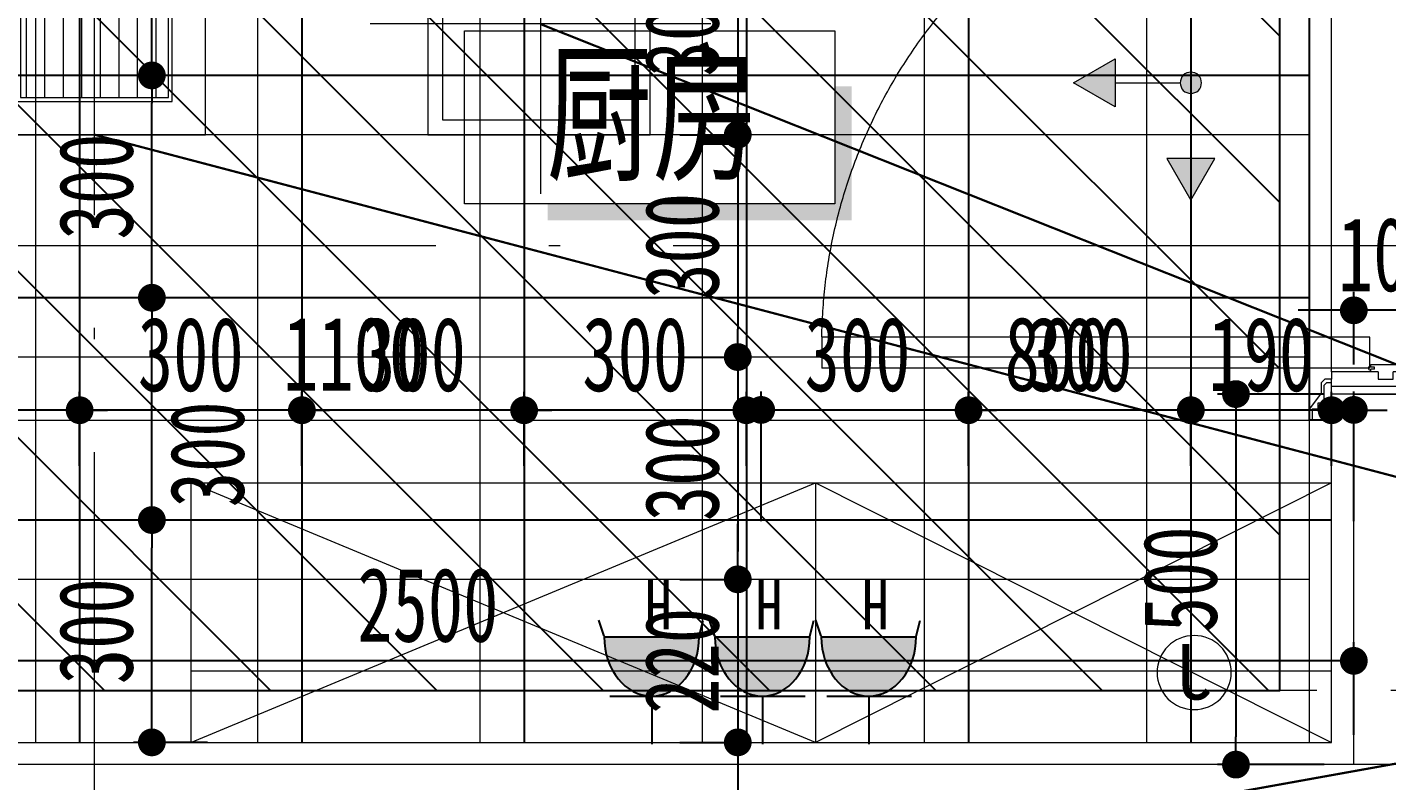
# Model space of a CAD drawing. Header units: millimetres. Extents: x 815519 to 890079, y 147095 to 251022.
# Drawn here: x 876051 to 877886, y 216396 to 217413 of the extents above; entities that cross this region are included whole.
import ezdxf
from ezdxf.enums import TextEntityAlignment as Align

# ---------------------------------------------------------------- set-up
doc = ezdxf.new("R2010")
doc.units = ezdxf.units.MM
doc.header["$LTSCALE"] = 1000
for name, pattern in [('DASH', [0.35, 0.25, -0.1]), ('DASHDOT', [1, 0.5, -0.25, 0, -0.25]), ('DASHDOT2', [12.7, 6.35, -3.175, 0, -3.175]), ('DOTE', [61.468, 50.8, -5.08, 0.508, -5.08]), ('HIDDEN2', [0.1875, 0.125, -0.0625])]:
    doc.linetypes.add(name, pattern=pattern)
doc.layers.get('Defpoints').update_dxf_attribs({"color": 1})
for name, color, linetype in [('-02插座图层', 30, 'Continuous'), ('A-完成面尺寸标注', 53, 'Continuous'), ('EL-插座设备', 11, 'Continuous'), ('FC-地面分割', 142, 'Continuous'), ('FC-材料分缝', 8, 'Continuous'), ('FLOOR_HATCH', 9, 'Continuous'), ('HOLE', 7, 'Continuous'), ('T-天花灯具', 7, 'Continuous')]:
    doc.layers.add(name, color=color, linetype=linetype)
for name, color, linetype, lineweight in [('A-文字', 50, 'Continuous', 0), ('EL-插座尺寸', 53, 'Continuous', 0), ('EL-线路控制', 11, 'Continuous', 0), ('FC-地面尺寸', 53, 'Continuous', 0), ('FC-门槛线', 8, 'Continuous', 0), ('FF-DOOR', 61, 'Continuous', 0), ('FF-低位灯具', 140, 'DASHDOT2', 0), ('FF-固定家具（低位）', 33, 'Continuous', 0), ('FF-固定家具（高位）', 33, 'Continuous', 0), ('L-梁', 91, 'DASH', 0), ('RC-天花尺寸', 53, 'Continuous', 0), ('RC-天花灯具', 140, 'Continuous', 0), ('RC-天花设备', 192, 'Continuous', 0), ('RC-天花造型', 40, 'Continuous', 0), ('S-WALL', 255, 'Continuous', 0), ('S-装饰完成线', 30, 'Continuous', 0), ('S-轴线', 149, 'DOTE', 0), ('S-门套', 141, 'Continuous', 0)]:
    doc.layers.add(name, color=color, linetype=linetype, lineweight=lineweight)
doc.styles.get("Standard").update_dxf_attribs({"font": 'gbenor.shx', "bigfont": 'gbcbig.shx'})
doc.styles.add('TH-STYLE1', font='', dxfattribs={"width": 0.7})
doc.styles.add('文字标注', font='')
doc.styles.add('黑体', font='simhei.ttf', dxfattribs={"width": 0.7})
doc.styles.get('TH-STYLE1').set_extended_font_data('STFangsong')
doc.styles.get('文字标注').set_extended_font_data('SimSun')
doc.linetypes.add('LED_LINE', pattern='A,20,-0.2,["LED",Standard,S=4,R=0,X=-0.1,Y=-0.05],-15', length=35.2)
doc.dimstyles.new('[布局]1：50', dxfattribs={"dimtxt": 2, "dimasz": 0.75, "dimexe": 0.5, "dimexo": 0.8, "dimgap": 0.5, "dimtad": 1, "dimdec": 0, "dimlfac": 50, "dimrnd": 5, "dimdsep": 46, "dimtxsty": 'TH-STYLE1', "dimblk": 'DOT', "dimcen": 1, "dimdle": 0.5, "dimclrd": 53, "dimclre": 53, "dimclrt": 53, "dimadec": 0, "dimazin": 0, "dimtfac": 1, "dimtdec": 0, "dimtix": 1, "dimtmove": 2, "dimatfit": 3, "dimldrblk": 'HBA_DIMENSION_TICK-天华', "dimfxl": 3, "dimfxlon": 1, "dimarcsym": 0})
doc.dimstyles.new('TH-1：50', dxfattribs={"dimscale": 50, "dimtxt": 2, "dimasz": 0.75, "dimexe": 0.5, "dimexo": 0.8, "dimgap": 0.5, "dimtad": 1, "dimdec": 0, "dimrnd": 5, "dimdsep": 46, "dimtxsty": 'TH-STYLE1', "dimblk": 'DOT', "dimcen": 1, "dimdle": 0.5, "dimclrd": 53, "dimclre": 53, "dimclrt": 2, "dimadec": 0, "dimazin": 2, "dimtfac": 1, "dimtdec": 0, "dimtix": 1, "dimtmove": 2, "dimatfit": 3, "dimldrblk": 'HBA_DIMENSION_TICK-天华', "dimfxl": 3, "dimfxlon": 1, "dimarcsym": 0})
doc.dimstyles.new('TH-[布局]1：50', dxfattribs={"dimscale": 0, "dimtxt": 2, "dimasz": 0.75, "dimexe": 0.3, "dimexo": 0.8, "dimgap": 0.5, "dimtad": 1, "dimdec": 0, "dimrnd": 5, "dimdsep": 46, "dimtxsty": 'TH-STYLE1', "dimblk": 'DOT', "dimcen": 1, "dimdle": 0.5, "dimclrd": 53, "dimclre": 53, "dimclrt": 53, "dimadec": 0, "dimazin": 2, "dimtfac": 1, "dimtdec": 0, "dimtix": 1, "dimtmove": 2, "dimatfit": 3, "dimldrblk": 'HBA_DIMENSION_TICK-天华', "dimfxl": 3, "dimfxlon": 1, "dimarcsym": 0})

# ---------------------------------------------------------------- blocks, each defined once
blk = doc.blocks.new('EWRWR')
at = {"layer": 'S-门套', "ltscale": 0.3}
for p, q in [((843160.6, 229755.1), (843160.6, 229745.1)), ((843200.6, 229755.1), (843160.6, 229755.1)), ((843195.6, 229751.5), (843200.6, 229751.5)), ((843195.6, 229748.7), (843195.6, 229751.5)), ((843195.6, 229748.7), (843200.6, 229748.7)), ((843200.6, 229751.5), (843200.6, 229755.1)), ((843200.6, 229745.1), (843200.6, 229748.7)), ((843094.6, 229735.1), (843089.6, 229730.1)), ((843089.6, 229730.1), (843089.6, 229716.2)), ((843096.6, 229730.1), (843093.6, 229727.1)), ((843093.6, 229703.1), (843093.6, 229727.1)), ((843103.6, 229735.1), (843094.6, 229735.1)), ((843103.6, 229730.1), (843096.6, 229730.1)), ((843103.6, 229745.1), (843103.6, 229735.1)), ((843103.6, 229745.1), (843170.6, 229745.1)), ((843103.6, 229680.1), (843103.6, 229735.1)), ((843103.6, 229680.1), (843103.6, 229730.1)), ((843170.6, 229735.1), (843170.6, 229745.1)), ((843190.6, 229735.1), (843170.6, 229735.1)), ((843190.6, 229745.1), (843253.6, 229745.1)), ((843190.6, 229745.1), (843190.6, 229735.1)), ((843253.6, 229745.1), (843253.6, 229735.1)), ((843253.6, 229735.1), (843262.6, 229735.1)), ((843253.6, 229680.1), (843253.6, 229735.1)), ((843253.6, 229680.1), (843253.6, 229730.1)), ((843253.6, 229730.1), (843260.6, 229730.1)), ((843260.6, 229730.1), (843263.6, 229727.1)), ((843262.6, 229735.1), (843267.6, 229730.1)), ((843263.6, 229703.1), (843263.6, 229727.1)), ((843267.6, 229730.1), (843267.6, 229716.2)), ((843089.6, 229716.2), (843073.6, 229695.1)), ((843103.6, 229725.1), (843253.6, 229725.1)), ((843103.6, 229715.1), (843253.6, 229715.1)), ((843267.6, 229716.2), (843283.6, 229695.1)), ((843073.6, 229695.1), (843073.6, 229680.1)), ((843077.6, 229695.1), (843077.6, 229680.1)), ((843077.6, 229695.1), (843085.6, 229695.1)), ((843077.6, 229692.7), (843077.6, 229692.7)), ((843085.6, 229695.1), (843085.6, 229703.1)), ((843085.6, 229703.1), (843093.6, 229703.1)), ((843271.6, 229703.1), (843263.6, 229703.1)), ((843271.6, 229695.1), (843271.6, 229703.1)), ((843279.6, 229695.1), (843271.6, 229695.1)), ((843279.6, 229695.1), (843279.6, 229680.1)), ((843279.6, 229692.7), (843279.6, 229692.7)), ((843283.6, 229695.1), (843283.6, 229680.1)), ((843103.6, 229680.1), (843073.6, 229680.1)), ((843077.6, 229680.1), (843103.6, 229680.1)), ((843103.6, 229680.1), (843077.6, 229680.1)), ((843253.6, 229680.1), (843283.6, 229680.1)), ((843279.6, 229680.1), (843253.6, 229680.1)), ((843253.6, 229680.1), (843279.6, 229680.1))]:
    blk.add_line(p, q, dxfattribs=at)
blk.add_arc((843200.6, 229750.1), 3, 270, 90, dxfattribs=at)
blk = doc.blocks.new('TH_03218197')
at = {"ltscale": 0.3}
blk.add_circle((0, 0), 50, dxfattribs=at)
at = {"ltscale": 0.3, "style": '黑体'}
blk.add_text('J', height=75, dxfattribs=at).set_placement((-27, -36.4))
blk = doc.blocks.new('wgwegwevberr')
at = {"layer": 'L-梁', "linetype": 'DASH'}
for p, q in [((844012.3, 145243.9), (844012.3, 147143.9)), ((842212.3, 145243.9), (845612.3, 145243.9)), ((845612.3, 145243.9), (846412.3, 145243.9))]:
    blk.add_line(p, q, dxfattribs=at)
blk = doc.blocks.new('_Dot')
at = {"color": 33, "linetype": 'ByBlock', "lineweight": -2}
blk.add_line((-0.5, 0), (-1, 0), dxfattribs=at)
at = {"color": 33, "linetype": 'ByBlock', "const_width": 0.5}
blk.add_lwpolyline([(-0.25, 0, 1), (0.25, 0, 1)], format="xyb", close=True, dxfattribs=at)
blk = doc.blocks.new('*D1043')
at = {"layer": 'Defpoints', "color": 0, "transparency": 16777216}
for p in [(877841.8, 216896.1), (877041.8, 216653.1), (877841.8, 216653.1)]:
    blk.add_point(p, dxfattribs=at)
at = {"layer": 'EL-插座尺寸', "color": 53, "lineweight": -2, "transparency": 16777216}
for p, q in [((877041.8, 216746.1), (877041.8, 216921.1)), ((877841.8, 216746.1), (877841.8, 216921.1)), ((877079.3, 216896.1), (877804.3, 216896.1))]:
    blk.add_line(p, q, dxfattribs=at)
at = {"layer": 'EL-插座尺寸', "color": 53, "lineweight": -2, "transparency": 16777216, "xscale": 37.5, "yscale": 37.5, "zscale": 37.5, "rotation": 180}
blk.add_blockref('_Dot', (877041.8, 216896.1), dxfattribs=at)
at = {"layer": 'EL-插座尺寸', "color": 53, "lineweight": -2, "transparency": 16777216, "xscale": 37.5, "yscale": 37.5, "zscale": 37.5}
blk.add_blockref('_Dot', (877841.8, 216896.1), dxfattribs=at)
at = {"layer": 'EL-插座尺寸', "color": 2, "transparency": 16777216, "insert": (877441.8, 216971.1), "char_height": 100, "attachment_point": 5, "style": 'TH-STYLE1'}
blk.add_mtext('800', dxfattribs=at)
blk = doc.blocks.new('HBA_DIMENSION_TICK-天华')
at = {"color": 50, "linetype": 'ByBlock'}
for points in [[(-72.714, 62.307), (-54.906, 79.963), (-12, -0.037), (0, 0)], [(-72.714, -62.307), (-54.906, -79.963), (-12, 0.037), (0, 0)]]:
    blk.add_solid(points, dxfattribs=at)
blk = doc.blocks.new('*D1044')
at = {"layer": 'Defpoints', "color": 0, "transparency": 16777216}
for p in [(877041.8, 216896.1), (877041.8, 216588.7), (875941.8, 216445.2, 6.9)]:
    blk.add_point(p, dxfattribs=at)
at = {"layer": 'EL-插座尺寸', "color": 53, "lineweight": -2, "transparency": 16777216}
for p, q in [((875941.8, 216746.1), (875941.8, 216921.1)), ((877041.8, 216746.1), (877041.8, 216921.1)), ((875979.3, 216896.1), (877004.3, 216896.1))]:
    blk.add_line(p, q, dxfattribs=at)
at = {"layer": 'EL-插座尺寸', "color": 53, "lineweight": -2, "transparency": 16777216, "xscale": 37.5, "yscale": 37.5, "zscale": 37.5, "rotation": 180}
blk.add_blockref('_Dot', (875941.8, 216896.1), dxfattribs=at)
at = {"layer": 'EL-插座尺寸', "color": 53, "lineweight": -2, "transparency": 16777216, "xscale": 37.5, "yscale": 37.5, "zscale": 37.5}
blk.add_blockref('_Dot', (877041.8, 216896.1), dxfattribs=at)
at = {"layer": 'EL-插座尺寸', "color": 2, "transparency": 16777216, "insert": (876491.8, 216971.1), "char_height": 100, "attachment_point": 5, "style": 'TH-STYLE1'}
blk.add_mtext('1100', dxfattribs=at)
blk = doc.blocks.new('TH_05226900')
at = {"layer": 'FF-DOOR', "linetype": 'HIDDEN2', "ltscale": 50, "extrusion": (0, 0, -1)}
for p, q in [((-370, -367.6), (-370, -325.6)), ((-370, -325.6), (370, -325.6)), ((-370, -367.6), (370, -367.6))]:
    blk.add_line(p, q, dxfattribs=at)
at = {"layer": 'FF-DOOR', "linetype": 'HIDDEN2', "ltscale": 50}
blk.add_line((370, -325.6), (370, -367.6), dxfattribs=at)
at = {"layer": 'FF-DOOR', "color": 8, "linetype": 'HIDDEN2', "ltscale": 50}
blk.add_arc((-334, -336.5), 704, 0.8889, 91.0785, dxfattribs=at)
blk = doc.blocks.new('*U222')
at = {"color": 140}
blk.add_lwpolyline([(-5.406, -2.338), (4.594, -2.338), (4.594, 2.328), (-5.406, 2.328), (-5.406, -2.338)], dxfattribs=at)
at = {"color": 140, "ltscale": 4}
for points in [[(-5.406, 0.828), (-5.856, 0.828), (-5.406, -2.338), (-5.856, -2.788)], [(2.344, -2.338), (2.344, -2.788), (-5.406, -2.338), (-5.856, -2.788)]]:
    blk.add_solid(points, dxfattribs=at)
at = {"color": 2, "ltscale": 4, "style": 'TH-STYLE1', "width": 0.7, "flags": 8}
blk.add_attdef('功能区文字', text='', height=2.5, dxfattribs=at).set_placement((-0.406, 0.099), align=Align.MIDDLE_CENTER)
blk = doc.blocks.new('*D1174')
at = {"layer": 'A-完成面尺寸标注', "color": 53, "lineweight": -2, "ltscale": 0.5, "transparency": 16777216}
for p, q in [((877841.8, 216957.5), (877841.8, 217055.5)), ((877941.8, 216957.5), (877941.8, 217055.5)), ((877804.3, 217030.5), (877766.8, 217030.5)), ((877941.8, 217030.5), (877841.8, 217030.5)), ((877979.3, 217030.5), (878016.8, 217030.5))]:
    blk.add_line(p, q, dxfattribs=at)
at = {"layer": 'Defpoints', "color": 0, "ltscale": 0.5, "transparency": 16777216}
for p in [(877841.8, 217030.5), (877841.8, 216917.5, 6.9), (877941.8, 216917.5, 6.9)]:
    blk.add_point(p, dxfattribs=at)
at = {"layer": 'A-完成面尺寸标注', "color": 53, "lineweight": -2, "ltscale": 0.5, "transparency": 16777216, "xscale": 37.49999999999999, "yscale": 37.49999999999999, "zscale": 37.49999999999999}
blk.add_blockref('_Dot', (877841.8, 217030.5), dxfattribs=at)
at = {"layer": 'A-完成面尺寸标注', "color": 53, "lineweight": -2, "ltscale": 0.5, "transparency": 16777216, "xscale": 37.49999999999999, "yscale": 37.49999999999999, "zscale": 37.49999999999999, "rotation": 180}
blk.add_blockref('_Dot', (877941.8, 217030.5), dxfattribs=at)
at = {"layer": 'A-完成面尺寸标注', "color": 53, "ltscale": 0.5, "transparency": 16777216, "insert": (877891.8, 217105.5), "char_height": 100, "attachment_point": 5, "style": 'TH-STYLE1'}
blk.add_mtext('100', dxfattribs=at)
blk = doc.blocks.new('*D1175')
at = {"layer": 'A-完成面尺寸标注', "color": 53, "lineweight": -2, "ltscale": 0.5, "transparency": 16777216}
for p, q in [((877801.9, 216917.5), (877657.7, 216917.5)), ((877682.7, 216880), (877682.7, 216455)), ((877801.9, 216417.5), (877657.7, 216417.5))]:
    blk.add_line(p, q, dxfattribs=at)
at = {"layer": 'Defpoints', "color": 0, "ltscale": 0.5, "transparency": 16777216}
for p in [(877841.8, 216917.5, 6.9), (877682.7, 216417.5), (877841.8, 216417.5, 6.9)]:
    blk.add_point(p, dxfattribs=at)
at = {"layer": 'A-完成面尺寸标注', "color": 53, "lineweight": -2, "ltscale": 0.5, "transparency": 16777216, "xscale": 37.49999999999999, "yscale": 37.49999999999999, "zscale": 37.49999999999999}
for p, rotation in [((877682.7, 216917.5), 90), ((877682.7, 216417.5), 270)]:
    blk.add_blockref('_Dot', p, dxfattribs=dict(at, rotation=rotation))
at = {"layer": 'A-完成面尺寸标注', "color": 53, "ltscale": 0.5, "transparency": 16777216, "insert": (877607.7, 216667.5), "char_height": 100, "attachment_point": 5, "rotation": 90, "style": 'TH-STYLE1'}
blk.add_mtext('500', dxfattribs=at)
blk = doc.blocks.new('*D1176')
at = {"layer": 'A-完成面尺寸标注', "color": 53, "lineweight": -2, "ltscale": 0.5, "transparency": 16777216}
for p, q in [((875341.8, 216457.5), (875341.8, 216582.5)), ((877841.8, 216457.5), (877841.8, 216582.5)), ((877804.3, 216557.5), (875379.3, 216557.5))]:
    blk.add_line(p, q, dxfattribs=at)
at = {"layer": 'Defpoints', "color": 0, "ltscale": 0.5, "transparency": 16777216}
for p in [(875341.8, 216557.5), (875341.8, 216417.5, 6.9), (877841.8, 216417.5, 6.9)]:
    blk.add_point(p, dxfattribs=at)
at = {"layer": 'A-完成面尺寸标注', "color": 53, "lineweight": -2, "ltscale": 0.5, "transparency": 16777216, "xscale": 37.49999999999999, "yscale": 37.49999999999999, "zscale": 37.49999999999999, "rotation": 180}
blk.add_blockref('_Dot', (875341.8, 216557.5), dxfattribs=at)
at = {"layer": 'A-完成面尺寸标注', "color": 53, "lineweight": -2, "ltscale": 0.5, "transparency": 16777216, "xscale": 37.49999999999999, "yscale": 37.49999999999999, "zscale": 37.49999999999999}
blk.add_blockref('_Dot', (877841.8, 216557.5), dxfattribs=at)
at = {"layer": 'A-完成面尺寸标注', "color": 53, "ltscale": 0.5, "transparency": 16777216, "insert": (876591.8, 216632.5), "char_height": 100, "attachment_point": 5, "style": 'TH-STYLE1'}
blk.add_mtext('2500', dxfattribs=at)
blk = doc.blocks.new('*D1226')
at = {"layer": 'Defpoints', "color": 0, "ltscale": 0.5, "transparency": 16777216}
for p in [(876891.8, 217567.5), (876891.8, 217267.5), (877010.2, 217267.5)]:
    blk.add_point(p, dxfattribs=at)
at = {"layer": 'RC-天花尺寸', "color": 53, "lineweight": -2, "ltscale": 0.5, "transparency": 16777216}
for p, q in [((876931.8, 217567.5), (877025.2, 217567.5)), ((877010.2, 217530), (877010.2, 217305)), ((876931.8, 217267.5), (877025.2, 217267.5))]:
    blk.add_line(p, q, dxfattribs=at)
at = {"layer": 'RC-天花尺寸', "color": 53, "lineweight": -2, "ltscale": 0.5, "transparency": 16777216, "xscale": 37.49999999999999, "yscale": 37.49999999999999, "zscale": 37.49999999999999}
for p, rotation in [((877010.2, 217567.5), 90), ((877010.2, 217267.5), 270)]:
    blk.add_blockref('_Dot', p, dxfattribs=dict(at, rotation=rotation))
at = {"layer": 'RC-天花尺寸', "color": 53, "ltscale": 0.5, "transparency": 16777216, "insert": (876935.2, 217417.5), "char_height": 100, "attachment_point": 5, "rotation": 90, "style": 'TH-STYLE1'}
blk.add_mtext('300', dxfattribs=at)
blk = doc.blocks.new('*D1227')
at = {"layer": 'Defpoints', "color": 0, "ltscale": 0.5, "transparency": 16777216}
for p in [(876891.8, 217267.5), (876891.8, 216967.5), (877010.2, 216967.5)]:
    blk.add_point(p, dxfattribs=at)
at = {"layer": 'RC-天花尺寸', "color": 53, "lineweight": -2, "ltscale": 0.5, "transparency": 16777216}
for p, q in [((876931.8, 217267.5), (877025.2, 217267.5)), ((877010.2, 217230), (877010.2, 217005)), ((876931.8, 216967.5), (877025.2, 216967.5))]:
    blk.add_line(p, q, dxfattribs=at)
at = {"layer": 'RC-天花尺寸', "color": 53, "lineweight": -2, "ltscale": 0.5, "transparency": 16777216, "xscale": 37.49999999999999, "yscale": 37.49999999999999, "zscale": 37.49999999999999}
for p, rotation in [((877010.2, 217267.5), 90), ((877010.2, 216967.5), 270)]:
    blk.add_blockref('_Dot', p, dxfattribs=dict(at, rotation=rotation))
at = {"layer": 'RC-天花尺寸', "color": 53, "ltscale": 0.5, "transparency": 16777216, "insert": (876935.2, 217117.5), "char_height": 100, "attachment_point": 5, "rotation": 90, "style": 'TH-STYLE1'}
blk.add_mtext('300', dxfattribs=at)
blk = doc.blocks.new('*D1228')
at = {"layer": 'Defpoints', "color": 0, "ltscale": 0.5, "transparency": 16777216}
for p in [(876891.8, 216967.5), (876891.8, 216667.5), (877010.2, 216667.5)]:
    blk.add_point(p, dxfattribs=at)
at = {"layer": 'RC-天花尺寸', "color": 53, "lineweight": -2, "ltscale": 0.5, "transparency": 16777216}
for p, q in [((876931.8, 216967.5), (877025.2, 216967.5)), ((877010.2, 216930), (877010.2, 216705)), ((876931.8, 216667.5), (877025.2, 216667.5))]:
    blk.add_line(p, q, dxfattribs=at)
at = {"layer": 'RC-天花尺寸', "color": 53, "lineweight": -2, "ltscale": 0.5, "transparency": 16777216, "xscale": 37.49999999999999, "yscale": 37.49999999999999, "zscale": 37.49999999999999}
for p, rotation in [((877010.2, 216967.5), 90), ((877010.2, 216667.5), 270)]:
    blk.add_blockref('_Dot', p, dxfattribs=dict(at, rotation=rotation))
at = {"layer": 'RC-天花尺寸', "color": 53, "ltscale": 0.5, "transparency": 16777216, "insert": (876935.2, 216817.5), "char_height": 100, "attachment_point": 5, "rotation": 90, "style": 'TH-STYLE1'}
blk.add_mtext('300', dxfattribs=at)
blk = doc.blocks.new('*D1229')
at = {"layer": 'Defpoints', "color": 0, "ltscale": 0.5, "transparency": 16777216}
for p in [(876891.8, 216667.5), (876891.8, 216447.5), (877010.2, 216447.5)]:
    blk.add_point(p, dxfattribs=at)
at = {"layer": 'RC-天花尺寸', "color": 53, "lineweight": -2, "ltscale": 0.5, "transparency": 16777216}
for p, q in [((877010.2, 216705), (877010.2, 216742.5)), ((876931.8, 216667.5), (877025.2, 216667.5)), ((877010.2, 216667.5), (877010.2, 216447.5)), ((876931.8, 216447.5), (877025.2, 216447.5)), ((877010.2, 216410), (877010.2, 216372.5))]:
    blk.add_line(p, q, dxfattribs=at)
at = {"layer": 'RC-天花尺寸', "color": 53, "lineweight": -2, "ltscale": 0.5, "transparency": 16777216, "xscale": 37.49999999999999, "yscale": 37.49999999999999, "zscale": 37.49999999999999}
for p, rotation in [((877010.2, 216667.5), 270), ((877010.2, 216447.5), 90)]:
    blk.add_blockref('_Dot', p, dxfattribs=dict(at, rotation=rotation))
at = {"layer": 'RC-天花尺寸', "color": 53, "ltscale": 0.5, "transparency": 16777216, "insert": (876935.2, 216557.5), "char_height": 100, "attachment_point": 5, "rotation": 90, "style": 'TH-STYLE1'}
blk.add_mtext('220', dxfattribs=at)
blk = doc.blocks.new('zxd')
at = {"lineweight": 13}
h = blk.add_hatch(color=256, dxfattribs=at)
h.paths.add_polyline_path([(0, 7.329), (-1.506, 4.72), (1.506, 4.72)])
h.paths.add_polyline_path([(7.329, 0), (4.72, 1.506), (4.72, -1.506)])
h = blk.add_hatch(color=256, dxfattribs=at)
h.paths.add_polyline_path([(0, -7.329), (-1.506, -4.72), (1.506, -4.72)])
h.paths.add_polyline_path([(7.329, 0), (4.72, -1.506), (4.72, 1.506)])
h = blk.add_hatch(color=256)
edge = h.paths.add_edge_path()
edge.add_arc((0, 0), 0.667, 0, 360)
for p, q in [((0, 7.329), (-1.506, 4.72)), ((1.506, 4.72), (0, 7.329)), ((-1.506, 4.72), (1.506, 4.72)), ((0, 4.72), (0, 0.667)), ((7.329, 0), (4.72, 1.506)), ((4.72, 1.506), (4.72, -1.506)), ((4.72, 0), (0.667, 0)), ((4.72, -1.506), (7.329, 0)), ((0, -4.72), (0, -0.667)), ((0, -7.329), (-1.506, -4.72)), ((-1.506, -4.72), (1.506, -4.72)), ((1.506, -4.72), (0, -7.329))]:
    blk.add_line(p, q, dxfattribs=at)
blk.add_circle((0, 0), 0.667, dxfattribs=at)
blk = doc.blocks.new('*D1286')
at = {"layer": 'Defpoints', "color": 0, "transparency": 16777216}
for p in [(877621.8, 216895.7), (877621.8, 216737.5), (877811.8, 216737.5)]:
    blk.add_point(p, dxfattribs=at)
at = {"layer": 'FC-地面尺寸', "color": 53, "lineweight": -2, "transparency": 16777216}
for p, q in [((877621.8, 216820.7), (877621.8, 216920.7)), ((877811.8, 216820.7), (877811.8, 216920.7)), ((877584.3, 216895.7), (877546.8, 216895.7)), ((877811.8, 216895.7), (877621.8, 216895.7)), ((877849.3, 216895.7), (877886.8, 216895.7))]:
    blk.add_line(p, q, dxfattribs=at)
at = {"layer": 'FC-地面尺寸', "color": 53, "lineweight": -2, "transparency": 16777216, "xscale": 37.49999999999999, "yscale": 37.49999999999999, "zscale": 37.49999999999999}
blk.add_blockref('_Dot', (877621.8, 216895.7), dxfattribs=at)
at = {"layer": 'FC-地面尺寸', "color": 53, "lineweight": -2, "transparency": 16777216, "xscale": 37.49999999999999, "yscale": 37.49999999999999, "zscale": 37.49999999999999, "rotation": 180}
blk.add_blockref('_Dot', (877811.8, 216895.7), dxfattribs=at)
at = {"layer": 'FC-地面尺寸', "color": 53, "transparency": 16777216, "insert": (877716.8, 216970.7), "char_height": 100, "attachment_point": 5, "style": 'TH-STYLE1'}
blk.add_mtext('190', dxfattribs=at)
blk = doc.blocks.new('*D1287')
at = {"layer": 'Defpoints', "color": 0, "transparency": 16777216}
for p in [(877321.8, 216895.7), (877321.8, 216737.5), (877621.8, 216737.5)]:
    blk.add_point(p, dxfattribs=at)
at = {"layer": 'FC-地面尺寸', "color": 53, "lineweight": -2, "transparency": 16777216}
for p, q in [((877321.8, 216820.7), (877321.8, 216920.7)), ((877621.8, 216820.7), (877621.8, 216920.7)), ((877584.3, 216895.7), (877359.3, 216895.7))]:
    blk.add_line(p, q, dxfattribs=at)
at = {"layer": 'FC-地面尺寸', "color": 53, "lineweight": -2, "transparency": 16777216, "xscale": 37.49999999999999, "yscale": 37.49999999999999, "zscale": 37.49999999999999, "rotation": 180}
blk.add_blockref('_Dot', (877321.8, 216895.7), dxfattribs=at)
at = {"layer": 'FC-地面尺寸', "color": 53, "lineweight": -2, "transparency": 16777216, "xscale": 37.49999999999999, "yscale": 37.49999999999999, "zscale": 37.49999999999999}
blk.add_blockref('_Dot', (877621.8, 216895.7), dxfattribs=at)
at = {"layer": 'FC-地面尺寸', "color": 53, "transparency": 16777216, "insert": (877471.8, 216970.7), "char_height": 100, "attachment_point": 5, "style": 'TH-STYLE1'}
blk.add_mtext('300', dxfattribs=at)
blk = doc.blocks.new('*D1288')
at = {"layer": 'Defpoints', "color": 0, "transparency": 16777216}
for p in [(877021.8, 216895.7), (877021.8, 216737.5), (877321.8, 216737.5)]:
    blk.add_point(p, dxfattribs=at)
at = {"layer": 'FC-地面尺寸', "color": 53, "lineweight": -2, "transparency": 16777216}
for p, q in [((877021.8, 216820.7), (877021.8, 216920.7)), ((877321.8, 216820.7), (877321.8, 216920.7)), ((877284.3, 216895.7), (877059.3, 216895.7))]:
    blk.add_line(p, q, dxfattribs=at)
at = {"layer": 'FC-地面尺寸', "color": 53, "lineweight": -2, "transparency": 16777216, "xscale": 37.49999999999999, "yscale": 37.49999999999999, "zscale": 37.49999999999999, "rotation": 180}
blk.add_blockref('_Dot', (877021.8, 216895.7), dxfattribs=at)
at = {"layer": 'FC-地面尺寸', "color": 53, "lineweight": -2, "transparency": 16777216, "xscale": 37.49999999999999, "yscale": 37.49999999999999, "zscale": 37.49999999999999}
blk.add_blockref('_Dot', (877321.8, 216895.7), dxfattribs=at)
at = {"layer": 'FC-地面尺寸', "color": 53, "transparency": 16777216, "insert": (877171.8, 216970.7), "char_height": 100, "attachment_point": 5, "style": 'TH-STYLE1'}
blk.add_mtext('300', dxfattribs=at)
blk = doc.blocks.new('*D1289')
at = {"layer": 'Defpoints', "color": 0, "transparency": 16777216}
for p in [(876721.8, 216895.7), (876721.8, 216737.5), (877021.8, 216737.5)]:
    blk.add_point(p, dxfattribs=at)
at = {"layer": 'FC-地面尺寸', "color": 53, "lineweight": -2, "transparency": 16777216}
for p, q in [((876721.8, 216820.7), (876721.8, 216920.7)), ((877021.8, 216820.7), (877021.8, 216920.7)), ((876984.3, 216895.7), (876759.3, 216895.7))]:
    blk.add_line(p, q, dxfattribs=at)
at = {"layer": 'FC-地面尺寸', "color": 53, "lineweight": -2, "transparency": 16777216, "xscale": 37.49999999999999, "yscale": 37.49999999999999, "zscale": 37.49999999999999, "rotation": 180}
blk.add_blockref('_Dot', (876721.8, 216895.7), dxfattribs=at)
at = {"layer": 'FC-地面尺寸', "color": 53, "lineweight": -2, "transparency": 16777216, "xscale": 37.49999999999999, "yscale": 37.49999999999999, "zscale": 37.49999999999999}
blk.add_blockref('_Dot', (877021.8, 216895.7), dxfattribs=at)
at = {"layer": 'FC-地面尺寸', "color": 53, "transparency": 16777216, "insert": (876871.8, 216970.7), "char_height": 100, "attachment_point": 5, "style": 'TH-STYLE1'}
blk.add_mtext('300', dxfattribs=at)
blk = doc.blocks.new('*D1290')
at = {"layer": 'Defpoints', "color": 0, "transparency": 16777216}
for p in [(876421.8, 216895.7), (876421.8, 216737.5), (876721.8, 216737.5)]:
    blk.add_point(p, dxfattribs=at)
at = {"layer": 'FC-地面尺寸', "color": 53, "lineweight": -2, "transparency": 16777216}
for p, q in [((876421.8, 216820.7), (876421.8, 216920.7)), ((876721.8, 216820.7), (876721.8, 216920.7)), ((876684.3, 216895.7), (876459.3, 216895.7))]:
    blk.add_line(p, q, dxfattribs=at)
at = {"layer": 'FC-地面尺寸', "color": 53, "lineweight": -2, "transparency": 16777216, "xscale": 37.49999999999999, "yscale": 37.49999999999999, "zscale": 37.49999999999999, "rotation": 180}
blk.add_blockref('_Dot', (876421.8, 216895.7), dxfattribs=at)
at = {"layer": 'FC-地面尺寸', "color": 53, "lineweight": -2, "transparency": 16777216, "xscale": 37.49999999999999, "yscale": 37.49999999999999, "zscale": 37.49999999999999}
blk.add_blockref('_Dot', (876721.8, 216895.7), dxfattribs=at)
at = {"layer": 'FC-地面尺寸', "color": 53, "transparency": 16777216, "insert": (876571.8, 216970.7), "char_height": 100, "attachment_point": 5, "style": 'TH-STYLE1'}
blk.add_mtext('300', dxfattribs=at)
blk = doc.blocks.new('*D1291')
at = {"layer": 'Defpoints', "color": 0, "transparency": 16777216}
for p in [(876121.8, 216895.7), (876121.8, 216737.5), (876421.8, 216737.5)]:
    blk.add_point(p, dxfattribs=at)
at = {"layer": 'FC-地面尺寸', "color": 53, "lineweight": -2, "transparency": 16777216}
for p, q in [((876121.8, 216820.7), (876121.8, 216920.7)), ((876421.8, 216820.7), (876421.8, 216920.7)), ((876384.3, 216895.7), (876159.3, 216895.7))]:
    blk.add_line(p, q, dxfattribs=at)
at = {"layer": 'FC-地面尺寸', "color": 53, "lineweight": -2, "transparency": 16777216, "xscale": 37.49999999999999, "yscale": 37.49999999999999, "zscale": 37.49999999999999, "rotation": 180}
blk.add_blockref('_Dot', (876121.8, 216895.7), dxfattribs=at)
at = {"layer": 'FC-地面尺寸', "color": 53, "lineweight": -2, "transparency": 16777216, "xscale": 37.49999999999999, "yscale": 37.49999999999999, "zscale": 37.49999999999999}
blk.add_blockref('_Dot', (876421.8, 216895.7), dxfattribs=at)
at = {"layer": 'FC-地面尺寸', "color": 53, "transparency": 16777216, "insert": (876271.8, 216970.7), "char_height": 100, "attachment_point": 5, "style": 'TH-STYLE1'}
blk.add_mtext('300', dxfattribs=at)
blk = doc.blocks.new('*D1292')
at = {"layer": 'Defpoints', "color": 0, "transparency": 16777216}
for p in [(875821.8, 216895.7), (875821.8, 216737.5), (876121.8, 216737.5)]:
    blk.add_point(p, dxfattribs=at)
at = {"layer": 'FC-地面尺寸', "color": 53, "lineweight": -2, "transparency": 16777216}
for p, q in [((875821.8, 216820.7), (875821.8, 216920.7)), ((876121.8, 216820.7), (876121.8, 216920.7)), ((876084.3, 216895.7), (875859.3, 216895.7))]:
    blk.add_line(p, q, dxfattribs=at)
at = {"layer": 'FC-地面尺寸', "color": 53, "lineweight": -2, "transparency": 16777216, "xscale": 37.49999999999999, "yscale": 37.49999999999999, "zscale": 37.49999999999999, "rotation": 180}
blk.add_blockref('_Dot', (875821.8, 216895.7), dxfattribs=at)
at = {"layer": 'FC-地面尺寸', "color": 53, "lineweight": -2, "transparency": 16777216, "xscale": 37.49999999999999, "yscale": 37.49999999999999, "zscale": 37.49999999999999}
blk.add_blockref('_Dot', (876121.8, 216895.7), dxfattribs=at)
at = {"layer": 'FC-地面尺寸', "color": 53, "transparency": 16777216, "insert": (875971.8, 216970.7), "char_height": 100, "attachment_point": 5, "style": 'TH-STYLE1'}
blk.add_mtext('300', dxfattribs=at)
blk = doc.blocks.new('*D1295')
at = {"layer": 'Defpoints', "color": 0, "transparency": 16777216}
for p in [(876219.3, 216747.5), (876421.8, 216747.5), (876421.8, 216447.5)]:
    blk.add_point(p, dxfattribs=at)
at = {"layer": 'FC-地面尺寸', "color": 53, "lineweight": -2, "transparency": 16777216}
for p, q in [((876294.3, 216747.5), (876194.3, 216747.5)), ((876219.3, 216485), (876219.3, 216710)), ((876294.3, 216447.5), (876194.3, 216447.5))]:
    blk.add_line(p, q, dxfattribs=at)
at = {"layer": 'FC-地面尺寸', "color": 53, "lineweight": -2, "transparency": 16777216, "xscale": 37.49999999999999, "yscale": 37.49999999999999, "zscale": 37.49999999999999}
for p, rotation in [((876219.3, 216747.5), 90), ((876219.3, 216447.5), 270)]:
    blk.add_blockref('_Dot', p, dxfattribs=dict(at, rotation=rotation))
at = {"layer": 'FC-地面尺寸', "color": 53, "transparency": 16777216, "insert": (876144.3, 216597.5), "char_height": 100, "attachment_point": 5, "rotation": 90, "style": 'TH-STYLE1'}
blk.add_mtext('300', dxfattribs=at)
blk = doc.blocks.new('*D1296')
at = {"layer": 'Defpoints', "color": 0, "transparency": 16777216}
for p in [(876219.3, 217047.5), (876421.8, 217047.5), (876421.8, 216747.5)]:
    blk.add_point(p, dxfattribs=at)
at = {"layer": 'FC-地面尺寸', "color": 53, "lineweight": -2, "transparency": 16777216}
for p, q in [((876294.3, 217047.5), (876194.3, 217047.5)), ((876219.3, 216785), (876219.3, 217010)), ((876294.3, 216747.5), (876194.3, 216747.5))]:
    blk.add_line(p, q, dxfattribs=at)
at = {"layer": 'FC-地面尺寸', "color": 53, "lineweight": -2, "transparency": 16777216, "xscale": 37.49999999999999, "yscale": 37.49999999999999, "zscale": 37.49999999999999}
for p, rotation in [((876219.3, 217047.5), 90), ((876219.3, 216747.5), 270)]:
    blk.add_blockref('_Dot', p, dxfattribs=dict(at, rotation=rotation))
at = {"layer": 'FC-地面尺寸', "color": 53, "transparency": 16777216, "insert": (876294.3, 216836.2), "char_height": 100, "attachment_point": 5, "rotation": 90, "style": 'TH-STYLE1'}
blk.add_mtext('300', dxfattribs=at)
blk = doc.blocks.new('*D1297')
at = {"layer": 'Defpoints', "color": 0, "transparency": 16777216}
for p in [(876219.3, 217347.5), (876421.8, 217347.5), (876421.8, 217047.5)]:
    blk.add_point(p, dxfattribs=at)
at = {"layer": 'FC-地面尺寸', "color": 53, "lineweight": -2, "transparency": 16777216}
for p, q in [((876294.3, 217347.5), (876194.3, 217347.5)), ((876219.3, 217085), (876219.3, 217310)), ((876294.3, 217047.5), (876194.3, 217047.5))]:
    blk.add_line(p, q, dxfattribs=at)
at = {"layer": 'FC-地面尺寸', "color": 53, "lineweight": -2, "transparency": 16777216, "xscale": 37.49999999999999, "yscale": 37.49999999999999, "zscale": 37.49999999999999}
for p, rotation in [((876219.3, 217347.5), 90), ((876219.3, 217047.5), 270)]:
    blk.add_blockref('_Dot', p, dxfattribs=dict(at, rotation=rotation))
at = {"layer": 'FC-地面尺寸', "color": 53, "transparency": 16777216, "insert": (876144.3, 217197.5), "char_height": 100, "attachment_point": 5, "rotation": 90, "style": 'TH-STYLE1'}
blk.add_mtext('300', dxfattribs=at)
blk = doc.blocks.new('*D1298')
at = {"layer": 'Defpoints', "color": 0, "transparency": 16777216}
for p in [(876219.3, 217647.5), (876421.8, 217647.5), (876421.8, 217347.5)]:
    blk.add_point(p, dxfattribs=at)
at = {"layer": 'FC-地面尺寸', "color": 53, "lineweight": -2, "transparency": 16777216}
for p, q in [((876294.3, 217647.5), (876194.3, 217647.5)), ((876219.3, 217385), (876219.3, 217610)), ((876294.3, 217347.5), (876194.3, 217347.5))]:
    blk.add_line(p, q, dxfattribs=at)
at = {"layer": 'FC-地面尺寸', "color": 53, "lineweight": -2, "transparency": 16777216, "xscale": 37.49999999999999, "yscale": 37.49999999999999, "zscale": 37.49999999999999}
for p, rotation in [((876219.3, 217647.5), 90), ((876219.3, 217347.5), 270)]:
    blk.add_blockref('_Dot', p, dxfattribs=dict(at, rotation=rotation))
at = {"layer": 'FC-地面尺寸', "color": 53, "transparency": 16777216, "insert": (876144.3, 217497.5), "char_height": 100, "attachment_point": 5, "rotation": 90, "style": 'TH-STYLE1'}
blk.add_mtext('300', dxfattribs=at)
blk = doc.blocks.new('A户型左模型')
at = {"layer": 'FLOOR_HATCH'}
h = blk.add_hatch(dxfattribs=at)
h.set_pattern_fill('ANSI31', color=256, scale=100, style=0)
h.set_pattern_definition([(45, (0, 0), (-112.2532, 112.2532), [])])
h.paths.add_polyline_path([(666818.3, -218628), (669218.3, -218628), (669218.3, -220528), (666818.3, -220528)])
at = {"layer": 'HOLE', "linetype": 'Continuous'}
blk.add_lwpolyline([(666818.3, -218628), (669218.3, -218628), (669218.3, -220528), (666818.3, -220528)], close=True, dxfattribs=at)
blk = doc.blocks.new('A$C0F24531A')
at = {"layer": 'EL-插座设备'}
blk.add_hatch(color=11, dxfattribs=at).paths.add_polyline_path([(-2.977, 5.372, 0.998307), (2.976, 5.372)])
at = {"layer": 'EL-插座设备', "color": 11}
for p, q in [((-2.977, 5.397), (-3.309, 6.215)), ((2.976, 5.406), (3.223, 6.198)), ((-2.977, 5.372), (2.976, 5.372)), ((2.976, 5.372), (2.976, 5.406)), ((2.672, 2.391), (-2.628, 2.391)), ((0, 2.401), (0, 0))]:
    blk.add_line(p, q, dxfattribs=at)
blk.add_arc((-0.001, 5.377), 2.976, 180.09681, 359.90268, dxfattribs=at)
blk = doc.blocks.new('A$C43BA3555')
at = {"layer": 'EL-插座设备', "color": 11, "xscale": 42.42424242361449, "yscale": 42.42424242361449, "zscale": 42.42424242361449, "rotation": 180}
blk.add_blockref('A$C0F24531A', (0, 0), dxfattribs=at)
at = {"layer": 'EL-插座设备', "color": 11, "style": '文字标注'}
blk.add_attdef('F', (-32.4, -348.7), '', height=106.1, dxfattribs=at)
blk = doc.blocks.new('A$C2C555A0D')
at = {"layer": 'RC-天花灯具', "color": 251}
for points in [[(230, 0), (230, 460)], [(460, 230), (0, 230)]]:
    blk.add_lwpolyline(points, dxfattribs=at)
at = {"layer": 'RC-天花灯具'}
blk.add_lwpolyline([(380, 78), (80, 78), (80, 378), (380, 378)], close=True, dxfattribs=at)
at = {"layer": 'RC-天花灯具', "color": 251}
blk.add_lwpolyline([(360, 98), (100, 98), (100, 358), (360, 358)], close=True, dxfattribs=at)
blk = doc.blocks.new('凉霸')
at = {"layer": 'RC-天花设备', "ltscale": 10}
h = blk.add_hatch(dxfattribs=at)
h.set_pattern_fill('ANSI31', color=251, scale=200, angle=135)
h.set_pattern_definition([(180, (0, 0), (-5e-15, -25), [])])
h.paths.add_polyline_path([(965398.2, -108384.9), (965198.2, -108384.9), (965198.2, -108184.9), (965398.2, -108184.9)])
at = {"layer": 'RC-天花设备', "color": 4}
blk.add_lwpolyline([(965448.2, -108434.9), (965148.2, -108434.9), (965148.2, -108134.9), (965448.2, -108134.9)], close=True, dxfattribs=at)
at = {"layer": 'RC-天花设备', "color": 251}
for points in [[(965403.2, -108389.9), (965193.2, -108389.9), (965193.2, -108179.9), (965403.2, -108179.9)], [(965398.2, -108384.9), (965198.2, -108384.9), (965198.2, -108184.9), (965398.2, -108184.9)]]:
    blk.add_lwpolyline(points, close=True, dxfattribs=at)

msp = doc.modelspace()

# ---------------------------------------------------------------- hatches: boundary and pattern name
at = {"layer": 'RC-天花造型', "ltscale": 0.5}
h = msp.add_hatch(dxfattribs=at)
h.set_pattern_fill('_USER', color=250, scale=300, double=1, pattern_type=0)
h.set_pattern_definition([(0, (844262.3, 216967.52), (0, 300), []), (90, (844262.3, 216967.52), (-300, 2e-14), [])])
h.paths.add_polyline_path([(877781.8, 217672.1), (877781.8, 218357.5), (875931.8, 218357.5), (875401.8, 218357.5), (875401.8, 217927.5), (875401.8, 216447.5), (876301.8, 216447.5), (876301.8, 216447.5), (877781.8, 216447.5)])

# ---------------------------------------------------------------- linework, layer by layer
at = {"layer": 'EL-线路控制', "linetype": 'DASHDOT', "ltscale": 0.1, "const_width": 3}
for points in [[(878277, 216807.3), (876743.8, 217416.8)], [(878276.9, 216706.5), (876141.8, 217267.5)], [(876411.8, 211162.5), (876411.8, 216151.5), (878216.6, 216476)]]:
    msp.add_lwpolyline(points, dxfattribs=at)
at = {"layer": 'FC-地面分割', "color": 142, "ltscale": 0.5}
msp.add_lwpolyline([(877811.8, 216882.5), (877781.8, 216882.5), (877781.8, 217752.5), (877811.8, 217752.5)], dxfattribs=at)
at = {"layer": 'FC-材料分缝', "color": 8, "ltscale": 0.5}
for p, q in [((876121.8, 218387.5), (876121.8, 216447.5)), ((876421.8, 218387.5), (876421.8, 216447.5)), ((876721.8, 218387.5), (876721.8, 216447.5)), ((877021.8, 218387.5), (877021.8, 216447.5)), ((877321.8, 218387.5), (877321.8, 216447.5)), ((877621.8, 218387.5), (877621.8, 216447.5)), ((877781.8, 217347.5), (875371.8, 217347.5)), ((877781.8, 217047.5), (875371.8, 217047.5)), ((877811.8, 216747.5), (875371.8, 216747.5))]:
    msp.add_line(p, q, dxfattribs=at)
at = {"layer": 'FC-门槛线', "ltscale": 0.5}
msp.add_lwpolyline([(877811.8, 216947.5), (877811.8, 217687.5)], dxfattribs=at)
at = {"layer": 'FF-低位灯具', "color": 1, "linetype": 'LED_LINE', "ltscale": 0.01}
msp.add_line((876271.8, 216544), (877811.8, 216544), dxfattribs=at)
at = {"layer": 'FF-固定家具（低位）'}
msp.add_lwpolyline([(877105, 218387.5), (877105, 217787.5), (875971.8, 217787.5), (875971.8, 216882.4), (877811.8, 216882.5)], dxfattribs=at)
at = {"layer": 'FF-固定家具（高位）'}
for points in [[(876271.8, 216797.5), (877811.8, 216797.5)], [(876271.8, 216797.5), (876271.8, 216447.5)], [(877811.8, 216797.5), (877115.2, 216447.5), (876271.8, 216797.5), (876271.8, 216744.9)], [(876271.8, 216447.5), (877115.2, 216797.5), (877811.8, 216447.5)], [(877115.2, 216797.5), (877115.2, 216447.5)]]:
    msp.add_lwpolyline(points, dxfattribs=at)
at = {"layer": 'RC-天花造型', "color": 8, "ltscale": 0.5}
msp.add_lwpolyline([(877781.8, 217672.1), (877781.8, 218357.5), (875931.8, 218357.5), (875401.8, 218357.5), (875401.8, 217927.5), (875401.8, 216447.5), (876301.8, 216447.5), (876301.8, 216447.5), (877781.8, 216447.5), (877781.8, 217672.1)], dxfattribs=at)
at = {"layer": 'S-WALL'}
for p, q in [((877841.8, 216417.5), (877841.8, 216917.5)), ((877841.8, 216917.5), (877941.8, 216917.5)), ((876141.8, 216417.5), (875341.8, 216417.5)), ((877841.8, 216417.5), (876141.8, 216417.5))]:
    msp.add_line(p, q, dxfattribs=at)
at = {"layer": 'S-装饰完成线', "ltscale": 0.5}
msp.add_line((877841.8, 216917.5), (877811.8, 216917.5), dxfattribs=at)
at = {"layer": 'S-装饰完成线'}
msp.add_lwpolyline([(875275.2, 217347.5), (875371.8, 217347.5), (875371.8, 216447.5), (876271.8, 216447.5), (876271.8, 216447.5), (877811.8, 216447.5), (877811.8, 216917.5)], dxfattribs=at)
at = {"layer": 'S-轴线', "linetype": 'DOTE', "ltscale": 0.03}
for p, q in [((876141.8, 207938.9), (876141.8, 219864.7)), ((880290.9, 217117.5), (869095, 217117.5)), ((880290.9, 216417.5), (868469.7, 216417.5))]:
    msp.add_line(p, q, dxfattribs=at)

# ---------------------------------------------------------------- block references
at = {"layer": 'A-文字'}
ref = msp.add_blockref('*U222', (876871, 217291.2), dxfattribs=dict(at, xscale=-50, yscale=50, zscale=50))
ref.add_attrib('功能区文字', '厨房', dxfattribs={"layer": '0', "color": 2, "ltscale": 4, "height": 150, "style": 'TH-STYLE1', "width": 0.7}).set_placement((876895.2, 217296.1), align=Align.MIDDLE_CENTER)
at = {"layer": 'EL-插座设备', "color": 7}
ref = msp.add_blockref('A$C43BA3555', (876894, 216445.2), dxfattribs=dict(at, xscale=0.508, yscale=0.635, zscale=0.508, rotation=180))
ref.add_attrib('F', 'H', (876921.2, 216667.3), dxfattribs={"layer": '-02插座图层', "color": 50, "height": 67.3, "rotation": 180, "style": '文字标注', "width": 0.8})
ref = msp.add_blockref('A$C43BA3555', (877043.4, 216445.2), dxfattribs=dict(at, xscale=0.508, yscale=0.635, zscale=0.508, rotation=180))
ref.add_attrib('F', 'H', (877070.7, 216667.3), dxfattribs={"layer": '-02插座图层', "color": 50, "height": 67.3, "rotation": 180, "style": '文字标注', "width": 0.8})
ref = msp.add_blockref('A$C43BA3555', (877187, 216445.2), dxfattribs=dict(at, xscale=0.508, yscale=0.635, zscale=0.508, rotation=180))
ref.add_attrib('F', 'H', (877214.3, 216667.3), dxfattribs={"layer": '-02插座图层', "color": 50, "height": 67.3, "rotation": 180, "style": '文字标注', "width": 0.8})
at = {"layer": 'EL-线路控制', "xscale": -1}
msp.add_blockref('TH_03218197', (877626.3, 216541.7), dxfattribs=at)
at = {"layer": 'FC-材料分缝', "xscale": -21.60000000000081, "yscale": 21.60000000000081, "zscale": 21.60000000000081}
msp.add_blockref('zxd', (877621.8, 217337.5, -6.9), dxfattribs=at)
at = {"layer": 'FF-DOOR', "color": 8, "linetype": 'HIDDEN2', "ltscale": 50, "xscale": -1}
msp.add_blockref('TH_05226900', (877493.6, 217320.1), dxfattribs=at)
at = {"layer": 'L-梁', "color": 7, "xscale": -1}
for name, p in [('wgwegwevberr', (1721754.1, 71273.6)), ('A户型左模型', (1544560.1, 437045.5))]:
    msp.add_blockref(name, p, dxfattribs=at)
at = {"layer": 'RC-天花设备', "color": 6, "xscale": -1, "rotation": 270}
msp.add_blockref('凉霸', (984426.7, -747880.7), dxfattribs=at)
at = {"layer": 'S-门套', "ltscale": 0.3, "xscale": -1}
msp.add_blockref('EWRWR', (1721065.4, -12797.6), dxfattribs=at)
at = {"layer": 'T-天花灯具', "color": 6, "lineweight": -2, "xscale": -1, "rotation": 270}
msp.add_blockref('A$C2C555A0D', (876513.8, 217187.5), dxfattribs=at)

# ---------------------------------------------------------------- dimensions: what is measured, and where the dimension line sits
at = {"layer": 'A-完成面尺寸标注', "ltscale": 0.5}
for base, p1, p2, angle, picture, middle in [((877841.8, 217030.5, -6.9), (877941.8, 216917.5), (877841.8, 216917.5), 180, '*D1174', (877891.8, 217105.5, -6.9)), ((877682.7, 216417.5, -6.9), (877841.8, 216917.5), (877841.8, 216417.5), 90, '*D1175', (877607.7, 216667.5, -6.9)), ((875341.8, 216557.5, -6.9), (877841.8, 216417.5), (875341.8, 216417.5), 180, '*D1176', (876591.8, 216632.5, -6.9))]:
    dim = msp.add_linear_dim(base=base, p1=p1, p2=p2, angle=angle, dimstyle='[布局]1：50', override={"dimscale": 50, "dimlfac": 1}, dxfattribs=at)
    dim.commit()
    dim.dimension.update_dxf_attribs({"geometry": picture, "text_midpoint": middle})
at = {"layer": 'EL-插座尺寸'}
for base, p1, p2, picture, middle in [((877041.8, 216896.1, -6.9), (875941.8, 216445.2), (877041.8, 216588.7, -6.9), '*D1044', (876491.8, 216971.1, -6.9)), ((877841.8, 216896.1, -6.9), (877041.8, 216653.1, -6.9), (877841.8, 216653.1, -6.9), '*D1043', (877441.8, 216971.1, -6.9))]:
    dim = msp.add_linear_dim(base=base, p1=p1, p2=p2, angle=180, dimstyle='TH-1：50', dxfattribs=at)
    dim.commit()
    dim.dimension.update_dxf_attribs({"geometry": picture, "text_midpoint": middle})
at = {"layer": 'FC-地面尺寸'}
for base, p1, p2, angle, picture, middle in [((876219.3, 217647.5, -6.9), (876421.8, 217347.5, -6.9), (876421.8, 217647.5, -6.9), 90, '*D1298', (876144.3, 217497.5, -6.9)), ((876219.3, 217347.5, -6.9), (876421.8, 217047.5, -6.9), (876421.8, 217347.5, -6.9), 90, '*D1297', (876144.3, 217197.5, -6.9)), ((875821.8, 216895.7, -6.9), (876121.8, 216737.5, -6.9), (875821.8, 216737.5, -6.9), 180, '*D1292', (875971.8, 216970.7, -6.9)), ((876121.8, 216895.7, -6.9), (876421.8, 216737.5, -6.9), (876121.8, 216737.5, -6.9), 180, '*D1291', (876271.8, 216970.7, -6.9)), ((876421.8, 216895.7, -6.9), (876721.8, 216737.5, -6.9), (876421.8, 216737.5, -6.9), 180, '*D1290', (876571.8, 216970.7, -6.9)), ((876721.8, 216895.7, -6.9), (877021.8, 216737.5, -6.9), (876721.8, 216737.5, -6.9), 180, '*D1289', (876871.8, 216970.7, -6.9)), ((877021.8, 216895.7, -6.9), (877321.8, 216737.5, -6.9), (877021.8, 216737.5, -6.9), 180, '*D1288', (877171.8, 216970.7, -6.9)), ((877321.8, 216895.7, -6.9), (877621.8, 216737.5, -6.9), (877321.8, 216737.5, -6.9), 180, '*D1287', (877471.8, 216970.7, -6.9)), ((877621.8, 216895.7, -6.9), (877811.8, 216737.5, -6.9), (877621.8, 216737.5, -6.9), 180, '*D1286', (877716.8, 216970.7, -6.9)), ((876219.3, 216747.5, -6.9), (876421.8, 216447.5, -6.9), (876421.8, 216747.5, -6.9), 90, '*D1295', (876144.3, 216597.5, -6.9))]:
    dim = msp.add_linear_dim(base=base, p1=p1, p2=p2, angle=angle, dimstyle='[布局]1：50', override={"dimscale": 50, "dimlfac": 1, "dimfxl": 1.5, "dimarcsym": 1}, dxfattribs=at)
    dim.commit()
    dim.dimension.update_dxf_attribs({"geometry": picture, "text_midpoint": middle})
dim = msp.add_linear_dim(base=(876219.3, 217047.5, -6.9), p1=(876421.8, 216747.5, -6.9), p2=(876421.8, 217047.5, -6.9), angle=90, dimstyle='[布局]1：50', override={"dimscale": 50, "dimlfac": 1, "dimfxl": 1.5, "dimarcsym": 1}, dxfattribs=at)
dim.commit()
dim.dimension.update_dxf_attribs({"geometry": '*D1296', "text_midpoint": (876294.3, 216836.2, -6.9), "dimtype": 160})
at = {"layer": 'RC-天花尺寸', "ltscale": 0.5}
for base, p1, p2, picture, middle in [((877010.2, 217267.5), (876891.8, 217567.5), (876891.8, 217267.5), '*D1226', (876935.2, 217417.5)), ((877010.2, 216967.5), (876891.8, 217267.5), (876891.8, 216967.5), '*D1227', (876935.2, 217117.5)), ((877010.2, 216667.5), (876891.8, 216967.5), (876891.8, 216667.5), '*D1228', (876935.2, 216817.5)), ((877010.2, 216447.5), (876891.8, 216667.5), (876891.8, 216447.5), '*D1229', (876935.2, 216557.5))]:
    dim = msp.add_linear_dim(base=base, p1=p1, p2=p2, angle=90, dimstyle='TH-[布局]1：50', override={"dimscale": 50}, dxfattribs=at)
    dim.commit()
    dim.dimension.update_dxf_attribs({"geometry": picture, "text_midpoint": middle})

doc.saveas('drawing.dxf')
